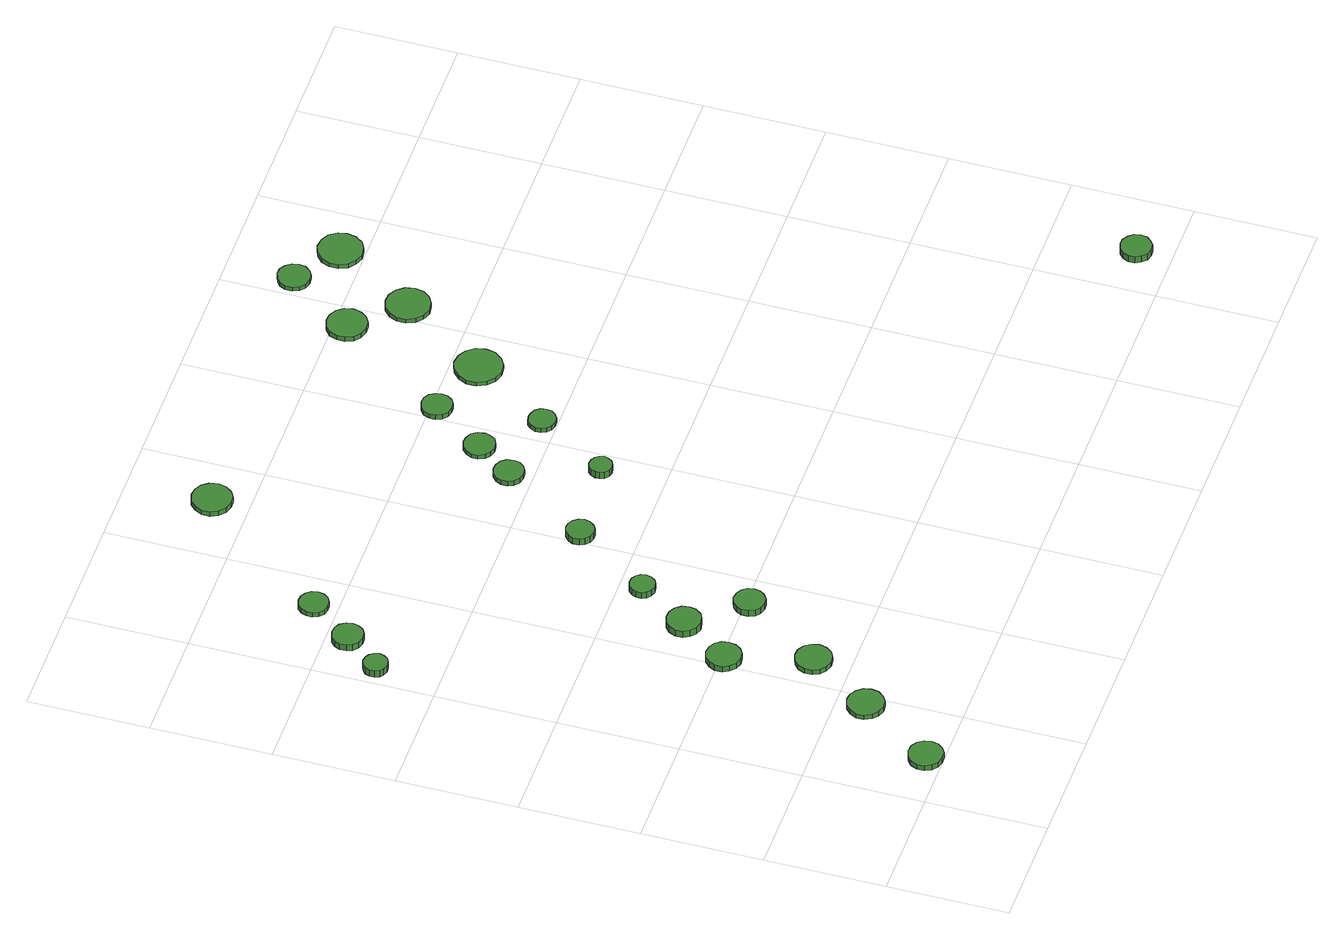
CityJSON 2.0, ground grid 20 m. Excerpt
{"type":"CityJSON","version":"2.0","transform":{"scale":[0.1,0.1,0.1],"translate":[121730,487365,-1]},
"CityObjects":{
"tree1":{"type":"SolitaryVegetationObject","attributes":{"function":"something"},"geometry":[{"type":"MultiSurface","lod":"1","boundaries":[[[0,1,2,3,4,5,6,7,8,9,10,11,12,13,14]],[[15,16,17,18,19,20,21,22,23,24,25,26,27,28,29]],[[0,29,28,1]],[[1,28,27,2]],[[2,27,26,3]],[[3,26,25,4]],[[4,25,24,5]],[[5,24,23,6]],[[6,23,22,7]],[[7,22,21,8]],[[8,21,20,9]],[[9,20,19,10]],[[10,19,18,11]],[[11,18,17,12]],[[12,17,16,13]],[[13,16,15,14]],[[14,15,29,0]]]}]},
"tree2":{"type":"SolitaryVegetationObject","attributes":{"function":"something"},"geometry":[{"type":"MultiSurface","lod":"1","boundaries":[[[30,31,32,33,34,35,36,37,38,39,40,41,42,43,44]],[[45,46,47,48,49,50,51,52,53,54,55,56,57,58,59]],[[30,59,58,31]],[[31,58,57,32]],[[32,57,56,33]],[[33,56,55,34]],[[34,55,54,35]],[[35,54,53,36]],[[36,53,52,37]],[[37,52,51,38]],[[38,51,50,39]],[[39,50,49,40]],[[40,49,48,41]],[[41,48,47,42]],[[42,47,46,43]],[[43,46,45,44]],[[44,45,59,30]]]}]},
"tree3":{"type":"SolitaryVegetationObject","attributes":{"function":"something"},"geometry":[{"type":"MultiSurface","lod":"1","boundaries":[[[60,61,62,63,64,65,66,67,68,69,70,71,72,73,74]],[[75,76,77,78,79,80,81,82,83,84,85,86,87,88,89]],[[60,89,88,61]],[[61,88,87,62]],[[62,87,86,63]],[[63,86,85,64]],[[64,85,84,65]],[[65,84,83,66]],[[66,83,82,67]],[[67,82,81,68]],[[68,81,80,69]],[[69,80,79,70]],[[70,79,78,71]],[[71,78,77,72]],[[72,77,76,73]],[[73,76,75,74]],[[74,75,89,60]]]}]},
"tree4":{"type":"SolitaryVegetationObject","attributes":{"function":"something"},"geometry":[{"type":"MultiSurface","lod":"1","boundaries":[[[90,91,92,93,94,95,96,97,98,99,100,101,102,103,104]],[[105,106,107,108,109,110,111,112,113,114,115,116,117,118,119]],[[90,119,118,91]],[[91,118,117,92]],[[92,117,116,93]],[[93,116,115,94]],[[94,115,114,95]],[[95,114,113,96]],[[96,113,112,97]],[[97,112,111,98]],[[98,111,110,99]],[[99,110,109,100]],[[100,109,108,101]],[[101,108,107,102]],[[102,107,106,103]],[[103,106,105,104]],[[104,105,119,90]]]}]},
"tree5":{"type":"SolitaryVegetationObject","attributes":{"function":"something"},"geometry":[{"type":"MultiSurface","lod":"1","boundaries":[[[120,121,122,123,124,125,126,127,128,129,130,131,132,133,134]],[[135,136,137,138,139,140,141,142,143,144,145,146,147,148,149]],[[120,149,148,121]],[[121,148,147,122]],[[122,147,146,123]],[[123,146,145,124]],[[124,145,144,125]],[[125,144,143,126]],[[126,143,142,127]],[[127,142,141,128]],[[128,141,140,129]],[[129,140,139,130]],[[130,139,138,131]],[[131,138,137,132]],[[132,137,136,133]],[[133,136,135,134]],[[134,135,149,120]]]}]},
"tree6":{"type":"SolitaryVegetationObject","attributes":{"function":"something"},"geometry":[{"type":"MultiSurface","lod":"1","boundaries":[[[150,151,152,153,154,155,156,157,158,159,160,161,162,163,164]],[[165,166,167,168,169,170,171,172,173,174,175,176,177,178,179]],[[150,179,178,151]],[[151,178,177,152]],[[152,177,176,153]],[[153,176,175,154]],[[154,175,174,155]],[[155,174,173,156]],[[156,173,172,157]],[[157,172,171,158]],[[158,171,170,159]],[[159,170,169,160]],[[160,169,168,161]],[[161,168,167,162]],[[162,167,166,163]],[[163,166,165,164]],[[164,165,179,150]]]}]},
"tree7":{"type":"SolitaryVegetationObject","attributes":{"function":"something"},"geometry":[{"type":"MultiSurface","lod":"1","boundaries":[[[180,181,182,183,184,185,186,187,188,189,190,191,192,193,194]],[[195,196,197,198,199,200,201,202,203,204,205,206,207,208,209]],[[180,209,208,181]],[[181,208,207,182]],[[182,207,206,183]],[[183,206,205,184]],[[184,205,204,185]],[[185,204,203,186]],[[186,203,202,187]],[[187,202,201,188]],[[188,201,200,189]],[[189,200,199,190]],[[190,199,198,191]],[[191,198,197,192]],[[192,197,196,193]],[[193,196,195,194]],[[194,195,209,180]]]}]},
"tree8":{"type":"SolitaryVegetationObject","attributes":{"function":"something"},"geometry":[{"type":"MultiSurface","lod":"1","boundaries":[[[210,211,212,213,214,215,216,217,218,219,220,221,222,223,224]],[[225,226,227,228,229,230,231,232,233,234,235,236,237,238,239]],[[210,239,238,211]],[[211,238,237,212]],[[212,237,236,213]],[[213,236,235,214]],[[214,235,234,215]],[[215,234,233,216]],[[216,233,232,217]],[[217,232,231,218]],[[218,231,230,219]],[[219,230,229,220]],[[220,229,228,221]],[[221,228,227,222]],[[222,227,226,223]],[[223,226,225,224]],[[224,225,239,210]]]}]},
"tree9":{"type":"SolitaryVegetationObject","attributes":{"function":"something"},"geometry":[{"type":"MultiSurface","lod":"1","boundaries":[[[240,241,242,243,244,245,246,247,248,249,250,251,252,253,254]],[[255,256,257,258,259,260,261,262,263,264,265,266,267,268,269]],[[240,269,268,241]],[[241,268,267,242]],[[242,267,266,243]],[[243,266,265,244]],[[244,265,264,245]],[[245,264,263,246]],[[246,263,262,247]],[[247,262,261,248]],[[248,261,260,249]],[[249,260,259,250]],[[250,259,258,251]],[[251,258,257,252]],[[252,257,256,253]],[[253,256,255,254]],[[254,255,269,240]]]}]},
"tree10":{"type":"SolitaryVegetationObject","attributes":{"function":"something"},"geometry":[{"type":"MultiSurface","lod":"1","boundaries":[[[270,271,272,273,274,275,276,277,278,279,280,281,282,283,284]],[[285,286,287,288,289,290,291,292,293,294,295,296,297,298,299]],[[270,299,298,271]],[[271,298,297,272]],[[272,297,296,273]],[[273,296,295,274]],[[274,295,294,275]],[[275,294,293,276]],[[276,293,292,277]],[[277,292,291,278]],[[278,291,290,279]],[[279,290,289,280]],[[280,289,288,281]],[[281,288,287,282]],[[282,287,286,283]],[[283,286,285,284]],[[284,285,299,270]]]}]},
"tree11":{"type":"SolitaryVegetationObject","attributes":{"function":"something"},"geometry":[{"type":"MultiSurface","lod":"1","boundaries":[[[300,301,302,303,304,305,306,307,308,309,310,311,312,313,314]],[[315,316,317,318,319,320,321,322,323,324,325,326,327,328,329]],[[300,329,328,301]],[[301,328,327,302]],[[302,327,326,303]],[[303,326,325,304]],[[304,325,324,305]],[[305,324,323,306]],[[306,323,322,307]],[[307,322,321,308]],[[308,321,320,309]],[[309,320,319,310]],[[310,319,318,311]],[[311,318,317,312]],[[312,317,316,313]],[[313,316,315,314]],[[314,315,329,300]]]}]},
"tree12":{"type":"SolitaryVegetationObject","attributes":{"function":"something"},"geometry":[{"type":"MultiSurface","lod":"1","boundaries":[[[330,331,332,333,334,335,336,337,338,339,340,341,342,343,344]],[[345,346,347,348,349,350,351,352,353,354,355,356,357,358,359]],[[330,359,358,331]],[[331,358,357,332]],[[332,357,356,333]],[[333,356,355,334]],[[334,355,354,335]],[[335,354,353,336]],[[336,353,352,337]],[[337,352,351,338]],[[338,351,350,339]],[[339,350,349,340]],[[340,349,348,341]],[[341,348,347,342]],[[342,347,346,343]],[[343,346,345,344]],[[344,345,359,330]]]}]},
"tree13":{"type":"SolitaryVegetationObject","attributes":{"function":"something"},"geometry":[{"type":"MultiSurface","lod":"1","boundaries":[[[360,361,362,363,364,365,366,367,368,369,370,371,372,373,374]],[[375,376,377,378,379,380,381,382,383,384,385,386,387,388,389]],[[360,389,388,361]],[[361,388,387,362]],[[362,387,386,363]],[[363,386,385,364]],[[364,385,384,365]],[[365,384,383,366]],[[366,383,382,367]],[[367,382,381,368]],[[368,381,380,369]],[[369,380,379,370]],[[370,379,378,371]],[[371,378,377,372]],[[372,377,376,373]],[[373,376,375,374]],[[374,375,389,360]]]}]},
"tree14":{"type":"SolitaryVegetationObject","attributes":{"function":"something"},"geometry":[{"type":"MultiSurface","lod":"1","boundaries":[[[390,391,392,393,394,395,396,397,398,399,400,401,402,403,404]],[[405,406,407,408,409,410,411,412,413,414,415,416,417,418,419]],[[390,419,418,391]],[[391,418,417,392]],[[392,417,416,393]],[[393,416,415,394]],[[394,415,414,395]],[[395,414,413,396]],[[396,413,412,397]],[[397,412,411,398]],[[398,411,410,399]],[[399,410,409,400]],[[400,409,408,401]],[[401,408,407,402]],[[402,407,406,403]],[[403,406,405,404]],[[404,405,419,390]]]}]},
"tree15":{"type":"SolitaryVegetationObject","attributes":{"function":"something"},"geometry":[{"type":"MultiSurface","lod":"1","boundaries":[[[420,421,422,423,424,425,426,427,428,429,430,431,432,433,434]],[[435,436,437,438,439,440,441,442,443,444,445,446,447,448,449]],[[420,449,448,421]],[[421,448,447,422]],[[422,447,446,423]],[[423,446,445,424]],[[424,445,444,425]],[[425,444,443,426]],[[426,443,442,427]],[[427,442,441,428]],[[428,441,440,429]],[[429,440,439,430]],[[430,439,438,431]],[[431,438,437,432]],[[432,437,436,433]],[[433,436,435,434]],[[434,435,449,420]]]}]},
"tree16":{"type":"SolitaryVegetationObject","attributes":{"function":"something"},"geometry":[{"type":"MultiSurface","lod":"1","boundaries":[[[450,451,452,453,454,455,456,457,458,459,460,461,462,463,464]],[[465,466,467,468,469,470,471,472,473,474,475,476,477,478,479]],[[450,479,478,451]],[[451,478,477,452]],[[452,477,476,453]],[[453,476,475,454]],[[454,475,474,455]],[[455,474,473,456]],[[456,473,472,457]],[[457,472,471,458]],[[458,471,470,459]],[[459,470,469,460]],[[460,469,468,461]],[[461,468,467,462]],[[462,467,466,463]],[[463,466,465,464]],[[464,465,479,450]]]}]},
"tree17":{"type":"SolitaryVegetationObject","attributes":{"function":"something"},"geometry":[{"type":"MultiSurface","lod":"1","boundaries":[[[480,481,482,483,484,485,486,487,488,489,490,491,492,493,494]],[[495,496,497,498,499,500,501,502,503,504,505,506,507,508,509]],[[480,509,508,481]],[[481,508,507,482]],[[482,507,506,483]],[[483,506,505,484]],[[484,505,504,485]],[[485,504,503,486]],[[486,503,502,487]],[[487,502,501,488]],[[488,501,500,489]],[[489,500,499,490]],[[490,499,498,491]],[[491,498,497,492]],[[492,497,496,493]],[[493,496,495,494]],[[494,495,509,480]]]}]},
"tree18":{"type":"SolitaryVegetationObject","attributes":{"function":"something"},"geometry":[{"type":"MultiSurface","lod":"1","boundaries":[[[510,511,512,513,514,515,516,517,518,519,520,521,522,523,524]],[[525,526,527,528,529,530,531,532,533,534,535,536,537,538,539]],[[510,539,538,511]],[[511,538,537,512]],[[512,537,536,513]],[[513,536,535,514]],[[514,535,534,515]],[[515,534,533,516]],[[516,533,532,517]],[[517,532,531,518]],[[518,531,530,519]],[[519,530,529,520]],[[520,529,528,521]],[[521,528,527,522]],[[522,527,526,523]],[[523,526,525,524]],[[524,525,539,510]]]}]},
"tree19":{"type":"SolitaryVegetationObject","attributes":{"function":"something"},"geometry":[{"type":"MultiSurface","lod":"1","boundaries":[[[540,541,542,543,544,545,546,547,548,549,550,551,552,553,554]],[[555,556,557,558,559,560,561,562,563,564,565,566,567,568,569]],[[540,569,568,541]],[[541,568,567,542]],[[542,567,566,543]],[[543,566,565,544]],[[544,565,564,545]],[[545,564,563,546]],[[546,563,562,547]],[[547,562,561,548]],[[548,561,560,549]],[[549,560,559,550]],[[550,559,558,551]],[[551,558,557,552]],[[552,557,556,553]],[[553,556,555,554]],[[554,555,569,540]]]}]},
"tree20":{"type":"SolitaryVegetationObject","attributes":{"function":"something"},"geometry":[{"type":"MultiSurface","lod":"1","boundaries":[[[570,571,572,573,574,575,576,577,578,579,580,581,582,583,584]],[[585,586,587,588,589,590,591,592,593,594,595,596,597,598,599]],[[570,599,598,571]],[[571,598,597,572]],[[572,597,596,573]],[[573,596,595,574]],[[574,595,594,575]],[[575,594,593,576]],[[576,593,592,577]],[[577,592,591,578]],[[578,591,590,579]],[[579,590,589,580]],[[580,589,588,581]],[[581,588,587,582]],[[582,587,586,583]],[[583,586,585,584]],[[584,585,599,570]]]}]},
"tree21":{"type":"SolitaryVegetationObject","attributes":{"function":"something"},"geometry":[{"type":"MultiSurface","lod":"1","boundaries":[[[600,601,602,603,604,605,606,607,608,609,610,611,612,613,614]],[[615,616,617,618,619,620,621,622,623,624,625,626,627,628,629]],[[600,629,628,601]],[[601,628,627,602]],[[602,627,626,603]],[[603,626,625,604]],[[604,625,624,605]],[[605,624,623,606]],[[606,623,622,607]],[[607,622,621,608]],[[608,621,620,609]],[[609,620,619,610]],[[610,619,618,611]],[[611,618,617,612]],[[612,617,616,613]],[[613,616,615,614]],[[614,615,629,600]]]}]},
"tree22":{"type":"SolitaryVegetationObject","attributes":{"function":"something"},"geometry":[{"type":"MultiSurface","lod":"1","boundaries":[[[630,631,632,633,634,635,636,637,638,639,640,641,642,643,644]],[[645,646,647,648,649,650,651,652,653,654,655,656,657,658,659]],[[630,659,658,631]],[[631,658,657,632]],[[632,657,656,633]],[[633,656,655,634]],[[634,655,654,635]],[[635,654,653,636]],[[636,653,652,637]],[[637,652,651,638]],[[638,651,650,639]],[[639,650,649,640]],[[640,649,648,641]],[[641,648,647,642]],[[642,647,646,643]],[[643,646,645,644]],[[644,645,659,630]]]}]},
"tree23":{"type":"SolitaryVegetationObject","attributes":{"function":"something"},"geometry":[{"type":"MultiSurface","lod":"1","boundaries":[[[660,661,662,663,664,665,666,667,668,669,670,671,672,673,674]],[[675,676,677,678,679,680,681,682,683,684,685,686,687,688,689]],[[660,689,688,661]],[[661,688,687,662]],[[662,687,686,663]],[[663,686,685,664]],[[664,685,684,665]],[[665,684,683,666]],[[666,683,682,667]],[[667,682,681,668]],[[668,681,680,669]],[[669,680,679,670]],[[670,679,678,671]],[[671,678,677,672]],[[672,677,676,673]],[[673,676,675,674]],[[674,675,689,660]]]}]}
},
"vertices":[
[125,29,16],[123,40,16],[116,50,16],[106,56,16],[94,57,16],[83,53,16],[74,46,16],[69,35,16],[69,23,16],[74,12,16],[83,4,16],[94,1,16],[106,2,16],[116,8,16],[123,17,16],[123,17,6],[116,8,6],[106,2,6],[94,1,6],[83,4,6],[74,12,6],[69,23,6],[69,35,6],[74,46,6],[83,53,6],[94,57,6],[106,56,6],[116,50,6],[123,40,6],[125,29,6],
[211,153,15],[209,165,15],[201,175,15],[190,182,15],[178,183,15],[166,179,15],[157,171,15],[151,159,15],[151,147,15],[157,135,15],[166,127,15],[178,123,15],[190,124,15],[201,131,15],[209,141,15],[209,141,6],[201,131,6],[190,124,6],[178,123,6],[166,127,6],[157,135,6],[151,147,6],[151,159,6],[157,171,6],[166,179,6],[178,183,6],[190,182,6],[201,175,6],[209,165,6],[211,153,6],
[50,904,24],[48,912,24],[43,919,24],[36,923,24],[27,924,24],[19,921,24],[13,916,24],[10,908,24],[10,900,24],[13,892,24],[19,887,24],[27,884,24],[36,885,24],[43,889,24],[48,896,24],[48,896,11],[43,889,11],[36,885,11],[27,884,11],[19,887,11],[13,892,11],[10,900,11],[10,908,11],[13,916,11],[19,921,11],[27,924,11],[36,923,11],[43,919,11],[48,912,11],[50,904,11],
[283,260,15],[280,273,15],[273,283,15],[262,289,15],[250,290,15],[238,286,15],[229,278,15],[224,267,15],[224,254,15],[229,243,15],[238,235,15],[250,231,15],[262,232,15],[273,238,15],[280,248,15],[280,248,6],[273,238,6],[262,232,6],[250,231,6],[238,235,6],[229,243,6],[224,254,6],[224,267,6],[229,278,6],[238,286,6],[250,290,6],[262,289,6],[273,283,6],[280,273,6],[283,260,6],
[244,395,17],[242,407,17],[235,417,17],[225,422,17],[213,424,17],[202,420,17],[193,412,17],[188,401,17],[188,389,17],[193,379,17],[202,371,17],[213,367,17],[225,368,17],[235,374,17],[242,384,17],[242,384,6],[235,374,6],[225,368,6],[213,367,6],[202,371,6],[193,379,6],[188,389,6],[188,401,6],[193,412,6],[202,420,6],[213,424,6],[225,422,6],[235,417,6],[242,407,6],[244,395,6],
[108,966,19],[106,976,19],[100,985,19],[91,990,19],[80,991,19],[70,988,19],[62,981,19],[58,971,19],[58,961,19],[62,951,19],[70,944,19],[80,941,19],[91,942,19],[100,947,19],[106,956,19],[106,956,7],[100,947,7],[91,942,7],[80,941,7],[70,944,7],[62,951,7],[58,961,7],[58,971,7],[62,981,7],[70,988,7],[80,991,7],[91,990,7],[100,985,7],[106,976,7],[108,966,7],
[299,477,20],[297,489,20],[290,498,20],[280,504,20],[268,505,20],[257,502,20],[248,494,20],[243,483,20],[243,471,20],[248,461,20],[257,453,20],[268,449,20],[280,451,20],[290,456,20],[297,466,20],[297,466,7],[290,456,7],[280,451,7],[268,449,7],[257,453,7],[248,461,7],[243,471,7],[243,483,7],[248,494,7],[257,502,7],[268,505,7],[280,504,7],[290,498,7],[297,489,7],[299,477,7],
[163,1039,16],[161,1049,16],[155,1057,16],[146,1062,16],[136,1063,16],[126,1060,16],[119,1053,16],[115,1044,16],[115,1034,16],[119,1025,16],[126,1018,16],[136,1015,16],[146,1016,16],[155,1021,16],[161,1029,16],[161,1029,7],[155,1021,7],[146,1016,7],[136,1015,7],[126,1018,7],[119,1025,7],[115,1034,7],[115,1044,7],[119,1053,7],[126,1060,7],[136,1063,7],[146,1062,7],[155,1057,7],[161,1049,7],[163,1039,7],
[369,393,19],[367,404,19],[361,412,19],[352,417,19],[341,419,19],[331,415,19],[323,408,19],[319,399,19],[319,388,19],[323,378,19],[331,371,19],[341,368,19],[352,369,19],[361,375,19],[367,383,19],[367,383,7],[361,375,7],[352,369,7],[341,368,7],[331,371,7],[323,378,7],[319,388,7],[319,399,7],[323,408,7],[331,415,7],[341,419,7],[352,417,7],[361,412,7],[367,404,7],[369,393,7],
[344,562,24],[342,570,24],[337,577,24],[330,581,24],[321,582,24],[313,580,24],[307,574,24],[303,566,24],[303,557,24],[307,549,24],[313,544,24],[321,541,24],[330,542,24],[337,546,24],[342,553,24],[342,553,12],[337,546,12],[330,542,12],[321,541,12],[313,544,12],[307,549,12],[303,557,12],[303,566,12],[307,574,12],[313,580,12],[321,582,12],[330,581,12],[337,577,12],[342,570,12],[344,562,12],
[433,690,26],[431,699,26],[425,707,26],[417,712,26],[408,713,26],[399,710,26],[392,703,26],[388,695,26],[388,685,26],[392,677,26],[399,670,26],[408,667,26],[417,668,26],[425,673,26],[431,681,26],[431,681,13],[425,673,13],[417,668,13],[408,667,13],[399,670,13],[392,677,13],[388,685,13],[388,695,13],[392,703,13],[399,710,13],[408,713,13],[417,712,13],[425,707,13],[431,699,13],[433,690,13],
[350,1260,16],[347,1274,16],[339,1285,16],[327,1292,16],[314,1293,16],[301,1289,16],[291,1280,16],[285,1267,16],[285,1253,16],[291,1241,16],[301,1232,16],[314,1228,16],[327,1229,16],[339,1236,16],[347,1247,16],[347,1247,7],[339,1236,7],[327,1229,7],[314,1228,7],[301,1232,7],[291,1241,7],[285,1253,7],[285,1267,7],[291,1280,7],[301,1289,7],[314,1293,7],[327,1292,7],[339,1285,7],[347,1274,7],[350,1260,7],
[538,838,16],[536,849,16],[530,857,16],[521,862,16],[511,863,16],[501,860,16],[493,853,16],[489,844,16],[489,833,16],[493,824,16],[501,817,16],[511,814,16],[521,815,16],[530,820,16],[536,828,16],[536,828,7],[530,820,7],[521,815,7],[511,814,7],[501,817,7],[493,824,7],[489,833,7],[489,844,7],[493,853,7],[501,860,7],[511,863,7],[521,862,7],[530,857,7],[536,849,7],[538,838,7],
[582,705,22],[580,712,22],[576,718,22],[569,722,22],[561,723,22],[554,721,22],[548,715,22],[545,708,22],[545,701,22],[548,694,22],[554,688,22],[561,686,22],[569,687,22],[576,691,22],[580,697,22],[580,697,9],[576,691,9],[569,687,9],[561,686,9],[554,688,9],[548,694,9],[545,701,9],[545,708,9],[548,715,9],[554,721,9],[561,723,9],[569,722,9],[576,718,9],[580,712,9],[582,705,9],
[584,900,15],[582,911,15],[576,920,15],[566,925,15],[556,926,15],[546,923,15],[538,916,15],[533,906,15],[533,895,15],[538,885,15],[546,878,15],[556,875,15],[566,876,15],[576,881,15],[582,890,15],[582,890,7],[576,881,7],[566,876,7],[556,875,7],[546,878,7],[538,885,7],[533,895,7],[533,906,7],[538,916,7],[546,923,7],[556,926,7],[566,925,7],[576,920,7],[582,911,7],[584,900,7],
[663,824,16],[662,833,16],[656,841,16],[648,845,16],[639,846,16],[630,844,16],[623,837,16],[619,829,16],[619,820,16],[623,811,16],[630,805,16],[639,802,16],[648,803,16],[656,808,16],[662,815,16],[662,815,7],[656,808,7],[648,803,7],[639,802,7],[630,805,7],[623,811,7],[619,820,7],[619,829,7],[623,837,7],[630,844,7],[639,846,7],[648,845,7],[656,841,7],[662,833,7],[663,824,7],
[648,990,16],[646,1000,16],[640,1009,16],[631,1014,16],[621,1015,16],[611,1012,16],[603,1005,16],[599,995,16],[599,985,16],[603,975,16],[611,968,16],[621,965,16],[631,966,16],[640,971,16],[646,980,16],[646,980,7],[640,971,7],[631,966,7],[621,965,7],[611,968,7],[603,975,7],[599,985,7],[599,995,7],[603,1005,7],[611,1012,7],[621,1015,7],[631,1014,7],[640,1009,7],[646,1000,7],[648,990,7],
[767,955,14],[764,971,14],[754,984,14],[740,992,14],[724,994,14],[709,989,14],[697,978,14],[690,963,14],[690,947,14],[697,932,14],[709,921,14],[724,916,14],[740,918,14],[754,926,14],[764,939,14],[764,939,7],[754,926,7],[740,918,7],[724,916,7],[709,921,7],[697,932,7],[690,947,7],[690,963,7],[697,978,7],[709,989,7],[724,994,7],[740,992,7],[754,984,7],[764,971,7],[767,955,7],
[790,1178,16],[787,1192,16],[779,1203,16],[767,1210,16],[754,1211,16],[741,1207,16],[730,1198,16],[725,1185,16],[725,1172,16],[730,1159,16],[741,1150,16],[754,1146,16],[767,1147,16],[779,1154,16],[787,1165,16],[787,1165,7],[779,1154,7],[767,1147,7],[754,1146,7],[741,1150,7],[730,1159,7],[725,1172,7],[725,1185,7],[730,1198,7],[741,1207,7],[754,1211,7],[767,1210,7],[779,1203,7],[787,1192,7],[790,1178,7],
[864,1101,15],[861,1116,15],[852,1128,15],[839,1136,15],[824,1137,15],[810,1133,15],[799,1122,15],[793,1109,15],[793,1094,15],[799,1080,15],[810,1070,15],[824,1065,15],[839,1067,15],[852,1074,15],[861,1086,15],[861,1086,7],[852,1074,7],[839,1067,7],[824,1065,7],[810,1070,7],[799,1080,7],[793,1094,7],[793,1109,7],[799,1122,7],[810,1133,7],[824,1137,7],[839,1136,7],[852,1128,7],[861,1116,7],[864,1101,7],
[862,1289,15],[860,1300,15],[853,1309,15],[844,1315,15],[833,1316,15],[822,1312,15],[814,1305,15],[809,1295,15],[809,1284,15],[814,1273,15],[822,1266,15],[833,1263,15],[844,1264,15],[853,1269,15],[860,1278,15],[860,1278,7],[853,1269,7],[844,1264,7],[833,1263,7],[822,1266,7],[814,1273,7],[809,1284,7],[809,1295,7],[814,1305,7],[822,1312,7],[833,1316,7],[844,1315,7],[853,1309,7],[860,1300,7],[862,1289,7],
[951,1239,15],[948,1253,15],[939,1266,15],[926,1273,15],[911,1275,15],[897,1270,15],[885,1260,15],[879,1246,15],[879,1231,15],[885,1217,15],[897,1207,15],[911,1202,15],[926,1204,15],[939,1211,15],[948,1224,15],[948,1224,7],[939,1211,7],[926,1204,7],[911,1202,7],[897,1207,7],[885,1217,7],[879,1231,7],[879,1246,7],[885,1260,7],[897,1270,7],[911,1275,7],[926,1273,7],[939,1266,7],[948,1253,7],[951,1239,7],
[1301,56,31],[1299,66,31],[1292,74,31],[1283,80,31],[1273,81,31],[1263,78,31],[1255,70,31],[1250,61,31],[1250,50,31],[1255,41,31],[1263,33,31],[1273,30,31],[1283,31,31],[1292,37,31],[1299,45,31],[1299,45,18],[1292,37,18],[1283,31,18],[1273,30,18],[1263,33,18],[1255,41,18],[1250,50,18],[1250,61,18],[1255,70,18],[1263,78,18],[1273,81,18],[1283,80,18],[1292,74,18],[1299,66,18],[1301,56,18]
]}
